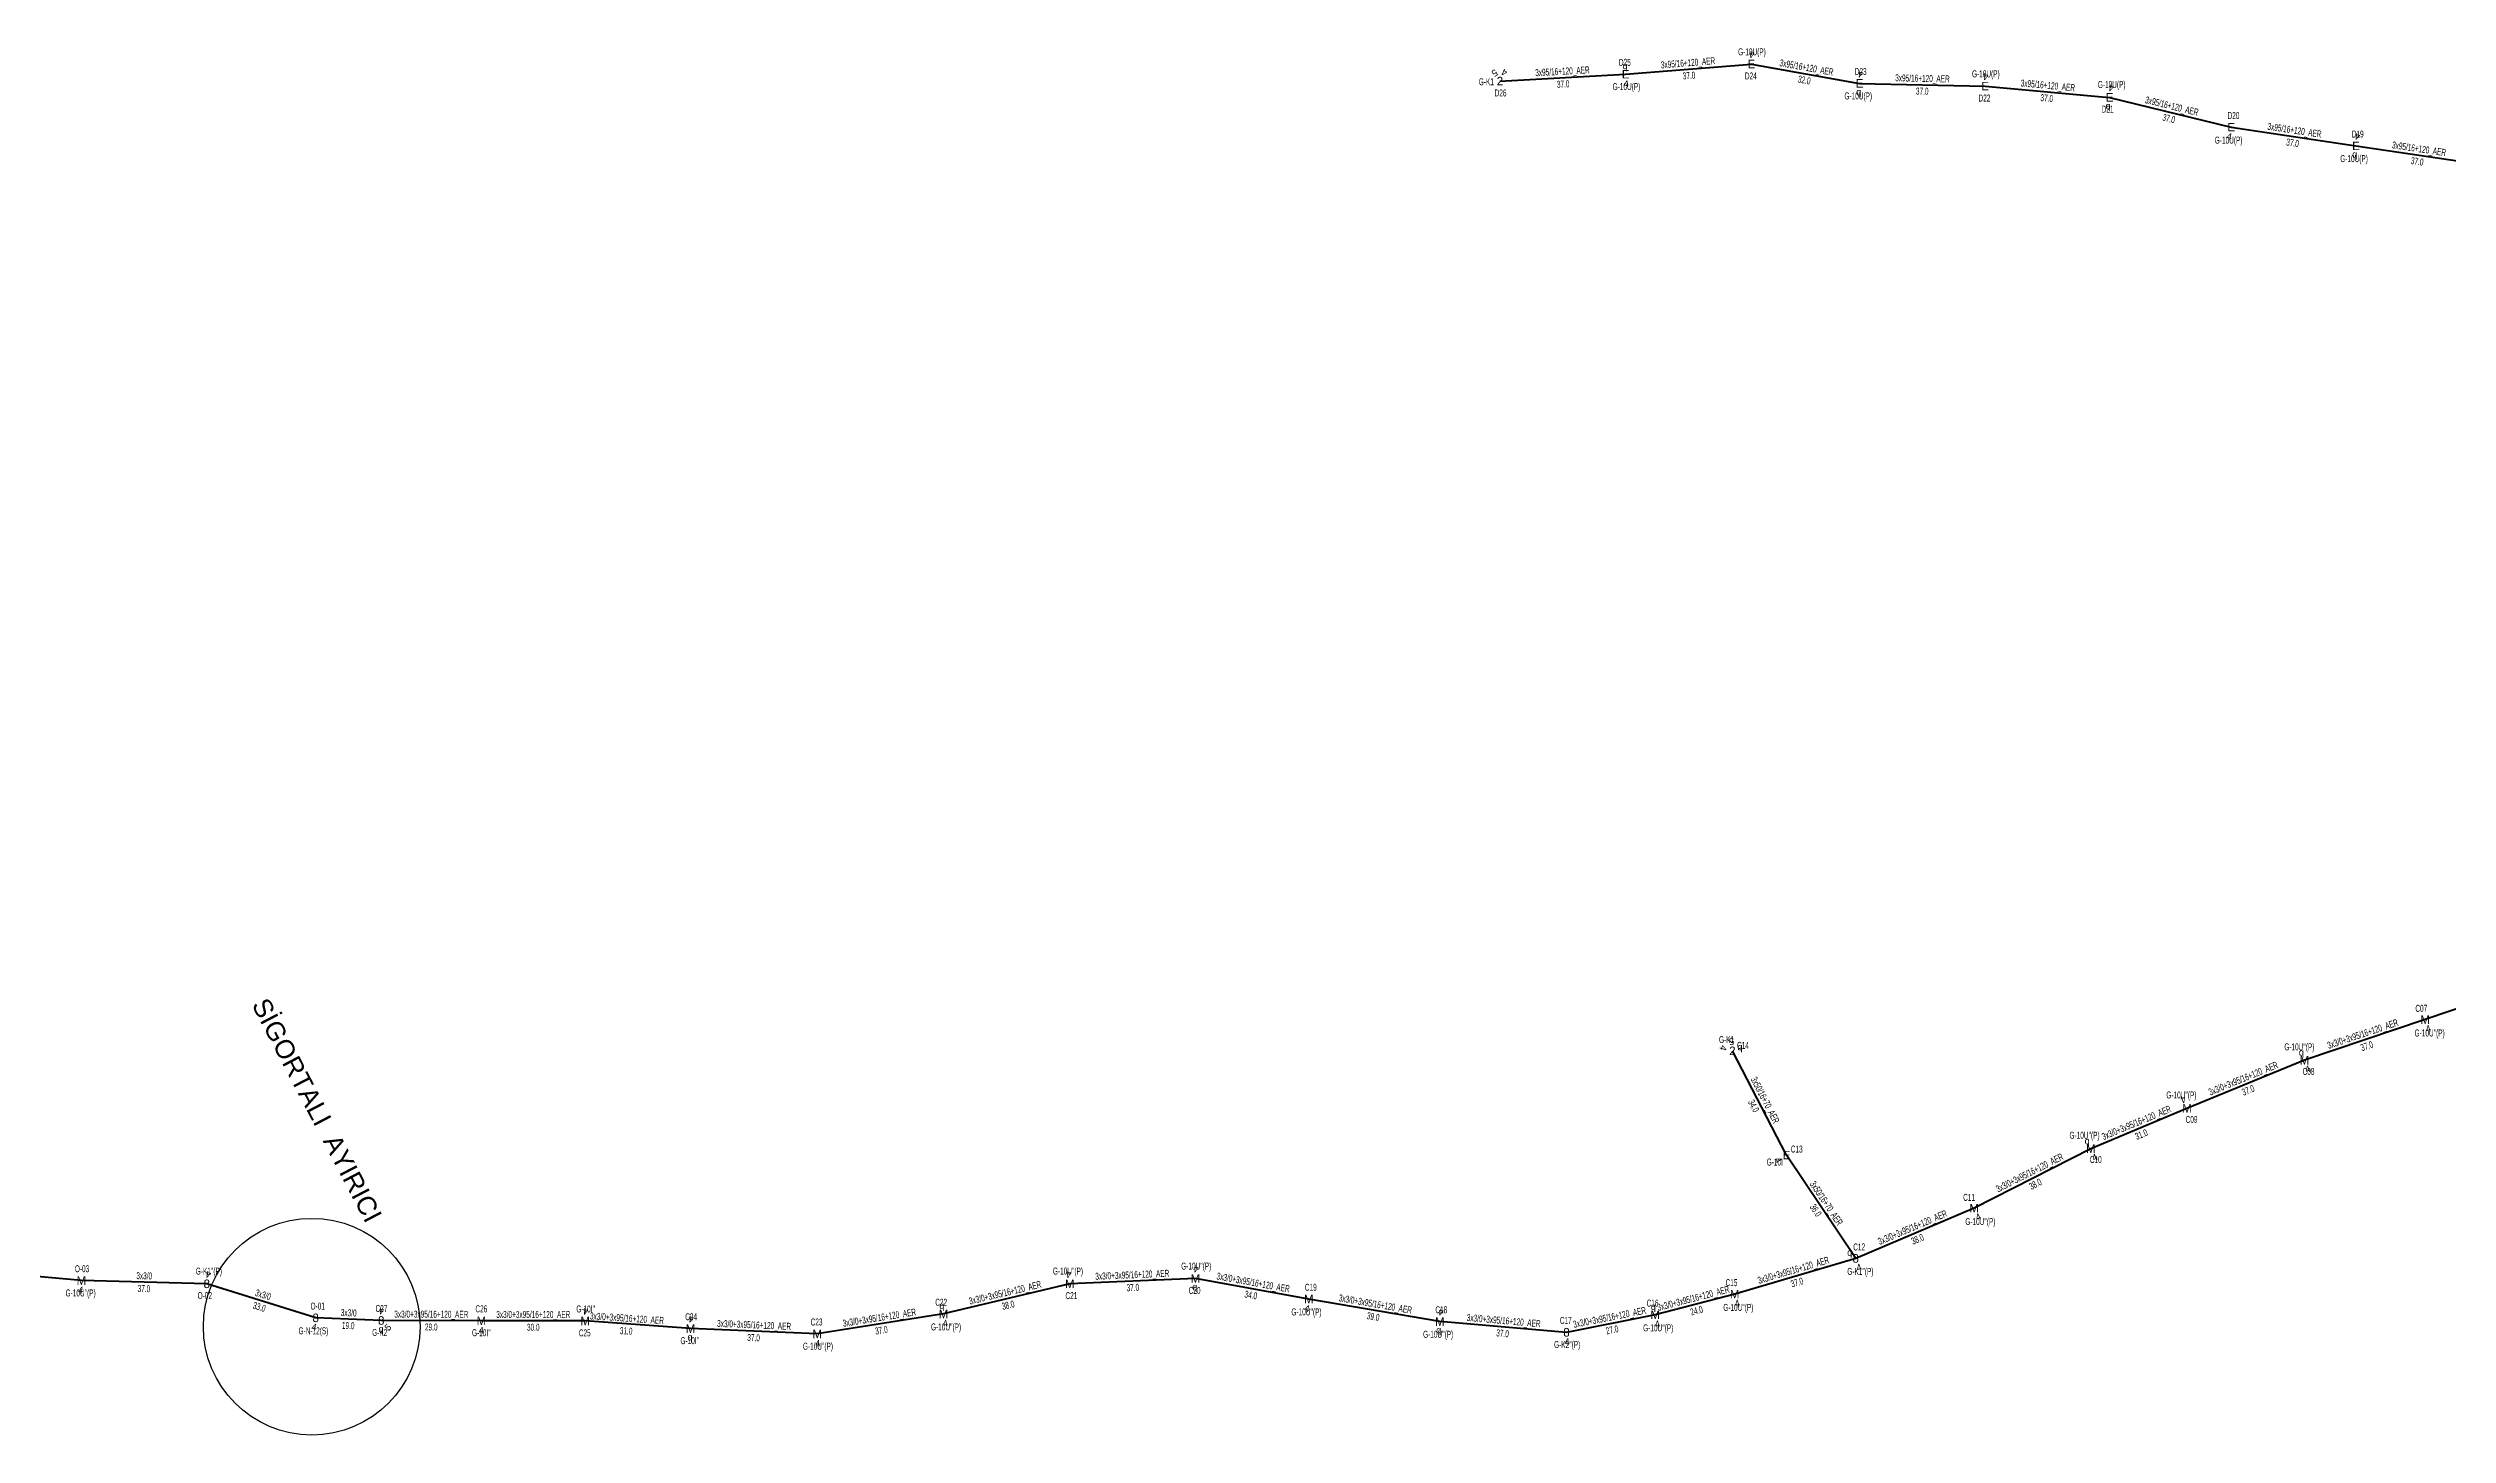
# Model space of a CAD drawing. Header units: millimetres. Extents: x 457514 to 465753, y 4009688 to 4014636.
# Drawn here: x 458927 to 459631, y 4009884 to 4010291 of the extents above; entities that cross this region are included whole.
import ezdxf
from ezdxf.enums import TextEntityAlignment as Align

# ---------------------------------------------------------------- set-up
doc = ezdxf.new("R2010")
doc.units = ezdxf.units.MM
for name, color, linetype, lineweight in [('DIREK_AG_YENI', 108, 'Continuous', 25), ('DIREK_ENH_YENI', 6, 'Continuous', 25), ('DIREK_OG_YENI', 10, 'Continuous', 25), ('HAT_AG_HAVAI_YENI', 3, 'Continuous', 50), ('HAT_OG_HAVAI_YENI', 1, 'Continuous', 70), ('KULLANICI', 1, 'Continuous', 25)]:
    doc.layers.add(name, color=color, linetype=linetype, lineweight=lineweight)
doc.styles.add('Direk', font='B_CAD')
doc.styles.get("Standard").update_dxf_attribs({"font": 'Arial'})

msp = doc.modelspace()

# ---------------------------------------------------------------- linework, layer by layer
at = {"layer": 'HAT_AG_HAVAI_YENI'}
for p, q in [((459390.063997, 4010283.377261), (459426.92939, 4010286.357323)), ((459426.92939, 4010286.357323), (459458.640423, 4010280.687631)), ((459353.200535, 4010281.386039), (459390.063997, 4010283.377261)), ((459458.640423, 4010280.687631), (459495.476097, 4010279.893793)), ((459495.476097, 4010279.893793), (459531.945953, 4010276.593268)), ((459531.945953, 4010276.593268), (459567.616292, 4010267.845636)), ((459567.616292, 4010267.845636), (459604.204219, 4010262.366989)), ((459604.204219, 4010262.366989), (459640.663, 4010256.963)), ((459437.209, 4009966.285), (459421.362, 4009996.877)), ((459457.527, 4009935.99), (459437.209, 4009966.285))]:
    msp.add_line(p, q, dxfattribs=at)
at = {"layer": 'HAT_OG_HAVAI_YENI'}
for p, q in [((459659.74801, 4010018.038506), (459624.481488, 4010006.038748)), ((459624.481488, 4010006.038748), (459589.073408, 4009994.119547)), ((459589.073408, 4009994.119547), (459554.653276, 4009979.993115)), ((459554.653276, 4009979.993115), (459526.438903, 4009968.176289)), ((459526.438903, 4009968.176289), (459492.242887, 4009950.728094)), ((459492.242887, 4009950.728094), (459457.527, 4009935.99)), ((459457.527, 4009935.99), (459422.032131, 4009925.501637)), ((458937.27, 4009929.467), (458901.474497, 4009932.762668)), ((458974.05, 4009928.537), (458937.27, 4009929.467)), ((459005.979, 4009918.546), (458974.05, 4009928.537)), ((459227.074051, 4009928.527115), (459190.053127, 4009919.697696)), ((459263.913939, 4009930.102249), (459227.074051, 4009928.527115)), ((459297.153206, 4009924.070821), (459263.913939, 4009930.102249)), ((459190.053127, 4009919.697696), (459153.037038, 4009913.837081)), ((459335.569707, 4009917.452378), (459297.153206, 4009924.070821)), ((459398.735, 4009919.45), (459372.722, 4009914.294)), ((459422.032131, 4009925.501637), (459398.735, 4009919.45)), ((459025.190226, 4009917.778974), (459005.979, 4009918.546)), ((459054.549349, 4009917.690568), (459025.190226, 4009917.778974)), ((459085.002, 4009917.632), (459054.549349, 4009917.690568)), ((459115.863, 4009915.387), (459085.002, 4009917.632)), ((459153.037038, 4009913.837081), (459115.863, 4009915.387)), ((459372.722, 4009914.294), (459335.569707, 4009917.452378))]:
    msp.add_line(p, q, dxfattribs=at)
at = {"layer": 'KULLANICI'}
msp.add_circle((459004.8299, 4009915.954089), 31.781706, dxfattribs=at)

# ---------------------------------------------------------------- texts
at = {"layer": 'DIREK_AG_YENI', "color": 32, "style": 'Direk'}
for s, rotation, p in [('4', 153.091892, (459354.467706, 4010283.882893)), ('4', 177.242294, (459427.064105, 4010289.15408)), ('5', 213.091892, (459351.671782, 4010283.731868)), ('4', 363.856711, (459390.25233, 4010280.583602)), ('4', 174.31424, (459458.917826, 4010283.473855)), ('4', 176.797118, (459495.632538, 4010282.689419)), ('4', 170.524894, (459532.406886, 4010279.355068)), ('4', 348.852411, (459567.074949, 4010265.098465)), ('4', 171.526373, (459604.616811, 4010265.136424)), ('4', 252.384666, (459418.693293, 4009997.72435)), ('5', 184.884666, (459421.123579, 4009999.666831)), ('4', 300.616652, (459434.799337, 4009964.858984))]:
    msp.add_text(s, height=2, rotation=rotation, dxfattribs=at).set_placement(p, align=Align.MIDDLE_CENTER)
at = {"layer": 'DIREK_AG_YENI', "width": 0.53}
for s, p in [('D25', (459389.828582, 4010286.869335)), ('G-10U(P)', (459427.102287, 4010289.946771)), ('D23', (459458.987177, 4010284.170412)), ('G-K1', (459349.225634, 4010281.17133)), ('D26', (459353.389317, 4010277.891134)), ('G-10U(P)', (459390.308215, 4010279.754616)), ('D24', (459426.760996, 4010282.861376)), ('G-10U(P)', (459458.274573, 4010277.013038)), ('G-10U(P)', (459495.677721, 4010283.496863)), ('G-10U(P)', (459532.574845, 4010280.36144)), ('D22', (459495.280546, 4010276.39926)), ('D21', (459531.369786, 4010273.141018)), ('D20', (459568.292972, 4010271.2796)), ('G-10U(P)', (459566.866886, 4010264.042604)), ('D19', (459604.719959, 4010265.828782)), ('G-10U(P)', (459603.646233, 4010258.621626)), ('G-K1', (459419.650286, 4010000.181396)), ('C14', (459424.469785, 4009998.486867)), ('C13', (459440.221079, 4009968.06752)), ('G-10I', (459433.785178, 4009964.258814))]:
    msp.add_text(s, height=2.05, dxfattribs=at).set_placement(p, align=Align.MIDDLE_CENTER)
at = {"layer": 'DIREK_AG_YENI', "color": 4, "style": 'Direk'}
for p in [(459389.895844, 4010285.8716), (459458.392742, 4010278.19993), (459531.534405, 4010274.127375), (459603.835834, 4010259.894279), (459423.581846, 4009998.026905)]:
    msp.add_text('q', height=2, dxfattribs=at).set_placement(p, align=Align.MIDDLE_CENTER)
at = {"layer": 'DIREK_AG_YENI', "style": 'Direk'}
for s, p in [('E', (459426.92939, 4010286.357323)), ('2', (459353.200535, 4010281.386039)), ('E', (459390.063997, 4010283.377261)), ('E', (459458.640423, 4010280.687631)), ('E', (459495.476097, 4010279.893793)), ('E', (459531.945953, 4010276.593268)), ('E', (459567.616292, 4010267.845636)), ('E', (459604.204219, 4010262.366989)), ('2', (459421.362, 4009996.877)), ('E', (459437.209, 4009966.285))]:
    msp.add_text(s, height=2.5, dxfattribs=at).set_placement(p, align=Align.MIDDLE_CENTER)
at = {"layer": 'DIREK_ENH_YENI', "width": 0.53}
for s, p in [('O-01', (459006.576598, 4009921.994605)), ('G-N-12(S)', (459005.322107, 4009914.755216))]:
    msp.add_text(s, height=2.05, dxfattribs=at).set_placement(p, align=Align.MIDDLE_CENTER)
at = {"layer": 'DIREK_ENH_YENI', "style": 'Direk'}
msp.add_text('8', height=2.5, dxfattribs=at).set_placement((459005.979, 4009918.546), align=Align.MIDDLE_CENTER)
at = {"layer": 'DIREK_ENH_YENI', "color": 32, "style": 'Direk'}
msp.add_text('4', height=2, rotation=350.169023, dxfattribs=at).set_placement((459005.500922, 4009915.787116), align=Align.MIDDLE_CENTER)
at = {"layer": 'DIREK_OG_YENI', "width": 0.53}
for s, p in [('C07', (459623.359464, 4010009.354025)), ("G-10U''(P)", (459587.607039, 4009998.050072)), ("G-10U''(P)", (459625.807896, 4010002.119568)), ('C08', (459590.296796, 4009990.840322)), ("G-10U''(P)", (459553.021063, 4009983.929846)), ('C09', (459555.993765, 4009976.759992)), ("G-10U''(P)", (459524.614467, 4009972.110514)), ('C10', (459527.911353, 4009965.001089)), ('C11', (459490.762743, 4009953.899714)), ("G-10U''(P)", (459494.078706, 4009946.794343)), ('C12', (459458.525401, 4009939.344578)), ('O-03', (458937.474792, 4009932.961003)), ("G-K1''(P)", (458974.665341, 4009932.249145)), ("G-10U''(P)", (459226.553236, 4009932.265429)), ("G-10U''(P)", (459264.162389, 4009933.729647)), ("G-K1''(P)", (459458.891883, 4009932.184807)), ("G-10U''(P)", (458937.0584, 4009925.85683)), ('O-02', (458973.477635, 4009925.084117)), ('C21', (459227.557001, 4009925.060595)), ('C20', (459263.674775, 4009926.61043)), ('C19', (459297.762771, 4009927.517331)), ('C15', (459421.096116, 4009928.874154)), ('C27', (459025.265323, 4009921.278168)), ('C26', (459054.557984, 4009921.190557)), ("G-10I''", (459085.133293, 4009921.153091)), ('C24', (459116.062894, 4009918.881287)), ('C22', (459189.372975, 4009923.130973)), ("G-10U''(P)", (459296.483317, 4009920.283241)), ('C18', (459336.015468, 4009920.923876)), ('C16', (459397.954444, 4009922.861852)), ("G-10U''(P)", (459423.110382, 4009921.616633)), ("G-K2''", (459025.114859, 4009914.267184)), ("G-10I''", (459054.54071, 4009914.18902)), ('C25', (459084.871584, 4009914.134431)), ("G-10I''", (459115.661046, 4009911.856695)), ('C23', (459152.835282, 4009917.331261)), ("G-10U''(P)", (459190.808382, 4009915.885313)), ("G-10U''(P)", (459335.091687, 4009913.729655)), ("G-K2''(P)", (459372.920847, 4009910.710477)), ('C17', (459372.528086, 4009917.788624)), ("G-10U''(P)", (459399.614469, 4009915.605795)), ("G-10U''(P)", (459153.245403, 4009910.228451))]:
    msp.add_text(s, height=2.05, dxfattribs=at).set_placement(p, align=Align.MIDDLE_CENTER)
at = {"layer": 'DIREK_OG_YENI', "style": 'Direk'}
for s, p in [('M', (459624.481488, 4010006.038748)), ('M', (459589.073408, 4009994.119547)), ('M', (459554.653276, 4009979.993115)), ('M', (459526.438903, 4009968.176289)), ('M', (459492.242887, 4009950.728094)), ('8', (459457.527, 4009935.99)), ('M', (458937.27, 4009929.467)), ('8', (458974.05, 4009928.537)), ('M', (459227.074051, 4009928.527115)), ('M', (459263.913939, 4009930.102249)), ('M', (459422.032131, 4009925.501637)), ('8', (459025.190226, 4009917.778974)), ('M', (459054.549349, 4009917.690568)), ('M', (459085.002, 4009917.632)), ('M', (459190.053127, 4009919.697696)), ('M', (459297.153206, 4009924.070821)), ('M', (459398.735, 4009919.45)), ('M', (459115.863, 4009915.387)), ('M', (459153.037038, 4009913.837081)), ('M', (459335.569707, 4009917.452378)), ('8', (459372.722, 4009914.294))]:
    msp.add_text(s, height=2.5, dxfattribs=at).set_placement(p, align=Align.MIDDLE_CENTER)
at = {"layer": 'DIREK_OG_YENI', "color": 32, "style": 'Direk'}
for s, rotation, p in [('4', 378.697899, (459625.379107, 4010003.386526)), ('4', 380.459143, (459590.052119, 4009991.496167)), ('4', 202.519442, (459553.580884, 4009982.579614)), ('4', 384.878786, (459527.616863, 4009965.636129)), ('4', 385.01771, (459493.427003, 4009948.190799)), ('4', 176.081781, (459264.10527, 4009932.895704)), ('4', 379.732381, (459458.472356, 4009933.354416)), ('4', 356.645601, (458937.106167, 4009926.671797)), ('4', 170.587988, (458974.507892, 4009931.299306)), ('4', 187.931299, (459226.687691, 4009931.300331)), ('4', 178.770549, (459025.250304, 4009920.578329)), ('4', 177.864562, (459085.106333, 4009920.430056)), ('4', 176.725917, (459116.022915, 4009918.18243)), ('4', 349.970136, (459296.665554, 4009921.313613)), ('4', 172.682921, (459335.926316, 4009920.229576)), ('4', 375.511568, (459422.780943, 4009922.803622)), ('5', 404.29901, (459027.145754, 4009915.775001)), ('4', 359.858639, (459054.542441, 4009914.890576)), ('4', 363.304629, (459153.198444, 4009911.041737)), ('4', 371.20554, (459190.597249, 4009916.951074)), ('4', 363.17604, (459372.877131, 4009911.498301)), ('4', 372.88624, (459399.359445, 4009916.720519))]:
    msp.add_text(s, height=2, rotation=rotation, dxfattribs=at).set_placement(p, align=Align.MIDDLE_CENTER)
at = {"layer": 'DIREK_OG_YENI', "color": 4, "style": 'Direk'}
for p in [(459588.19956, 4009996.461852), (459525.387154, 4009970.444288), (459455.759233, 4009937.757767), (459263.743108, 4009927.608092), (459189.567304, 4009922.150037), (459398.17746, 4009921.887037), (459025.136586, 4009915.27955), (459115.720219, 4009912.891081), (459335.251306, 4009914.972737)]:
    msp.add_text('q', height=2, dxfattribs=at).set_placement(p, align=Align.MIDDLE_CENTER)
at = {"layer": 'HAT_AG_HAVAI_YENI', "lineweight": 30, "width": 0.53}
for s, rotation, p in [('3x95/16+120_AER', 3.091892, (459371.586419, 4010283.230413)), ('3x95/16+120_AER', 4.62153, (459408.428206, 4010285.714528)), ('3x95/16+120_AER', 349.863059, (459442.934508, 4010284.359208)), ('3x95/16+120_AER', 358.765422, (459477.076574, 4010281.140515)), ('3x95/16+120_AER', 354.828815, (459513.787637, 4010279.090071)), ('3x95/16+120_AER', 346.220973, (459549.983574, 4010273.04499)), ('3x95/16+120_AER', 351.483848, (459586.036131, 4010265.946941)), ('3x95/16+120_AER', 351.56917, (459622.558439, 4010260.505867)), ('3x50/16+70_AER', 297.385592, (459430.040347, 4009981.971962)), ('3x50/16+70_AER', 303.848444, (459448.074163, 4009951.611096))]:
    msp.add_text(s, height=2.05, rotation=rotation, dxfattribs=at).set_placement(p, align=Align.CENTER)
for s, rotation, p in [('37.0', 3.091892, (459371.678113, 4010281.532887)), ('37.0', 4.62153, (459408.565181, 4010284.020056)), ('32.0', 349.863059, (459442.635305, 4010282.685745)), ('37.0', 358.765422, (459477.039946, 4010279.440909)), ('37.0', 354.828815, (459513.634413, 4010277.39699)), ('37.0', 346.220973, (459549.578671, 4010271.393914)), ('37.0', 351.483848, (459585.784381, 4010264.265685)), ('37.0', 351.56917, (459622.309193, 4010258.824238)), ('34.0', 297.385592, (459428.530864, 4009981.190001)), ('36.0', 303.848444, (459446.66229, 4009950.6642))]:
    msp.add_text(s, height=2.05, rotation=rotation, dxfattribs=at).set_placement(p, align=Align.TOP_CENTER)
at = {"layer": 'HAT_OG_HAVAI_YENI', "lineweight": 30, "width": 0.53}
for s, rotation, p in [('3x3/0+3x95/16+120_AER', 378.604456, (459606.50627, 4010000.88473)), ('3x3/0+3x95/16+120_AER', 382.31383, (459571.540615, 4009987.842682)), ('3x3/0+3x95/16+120_AER', 382.725054, (459540.217727, 4009974.868716)), ('3x3/0+3x95/16+120_AER', 387.032518, (459508.954574, 4009960.209328)), ('3x3/0+3x95/16+120_AER', 383.002418, (459474.552797, 4009944.141638)), ('3x3/0+3x95/16+120_AER', 376.462376, (459439.538695, 4009931.561149, 229711.016065)), ('3x3/0', 358.551164, (458955.681654, 4009929.85185)), ('3x3/0', 342.623599, (458990.268384, 4009924.352949)), ('3x3/0+3x95/16+120_AER', 373.414339, (459208.366396, 4009924.939216)), ('3x3/0+3x95/16+120_AER', 362.448258, (459245.457686, 4009930.163906)), ('3x3/0+3x95/16+120_AER', 349.715304, (459280.685331, 4009927.922878)), ('3x3/0+3x95/16+120_AER', 374.560857, (459410.17006, 4009923.298658)), ('3x3/0', 357.713628, (459015.618523, 4009919.01181, 229502.9895)), ('3x3/0+3x95/16+120_AER', 359.827471, (459039.872347, 4009918.584767)), ('3x3/0+3x95/16+120_AER', 359.889807, (459069.777309, 4009918.511282)), ('3x3/0+3x95/16+120_AER', 356.373567, (459097.180267, 4009917.422693)), ('3x3/0+3x95/16+120_AER', 368.996742, (459171.412161, 4009917.606931)), ('3x3/0+3x95/16+120_AER', 350.224967, (459316.50577, 4009921.599259)), ('3x3/0+3x95/16+120_AER', 355.140392, (459354.217851, 4009916.719977)), ('3x3/0+3x95/16+120_AER', 371.212297, (459385.563404, 4009917.70576)), ('3x3/0+3x95/16+120_AER', 357.612651, (459134.485507, 4009915.461256))]:
    msp.add_text(s, height=2.05, rotation=rotation, dxfattribs=at).set_placement(p, align=Align.CENTER)
for s, rotation, p in [('37.0', 378.604456, (459607.048626, 4009999.273566)), ('37.0', 382.31383, (459572.18607, 4009986.269981)), ('31.0', 382.725054, (459540.874453, 4009973.300688)), ('38.0', 387.032518, (459509.727217, 4009958.695055)), ('38.0', 383.002418, (459475.217106, 4009942.576808)), ('37.0', 358.551164, (458955.638671, 4009928.152394)), ('37.0', 362.448258, (459245.530305, 4009928.465458)), ('34.0', 349.715304, (459280.381814, 4009926.250192)), ('37.0', 376.462376, (459440.020451, 4009929.930839, 229711.016065)), ('33.0', 342.623599, (458989.760683, 4009922.730531)), ('38.0', 373.414339, (459208.760782, 4009923.285595)), ('39.0', 350.224967, (459316.217143, 4009919.92394)), ('24.0', 374.560857, (459410.597454, 4009921.65326)), ('19.0', 357.713628, (459015.550703, 4009917.313164, 229502.9895)), ('29.0', 359.827471, (459039.867228, 4009916.884775)), ('30.0', 359.889807, (459069.77404, 4009916.811285)), ('31.0', 356.373567, (459097.072741, 4009915.726097)), ('37.0', 357.612651, (459134.414694, 4009913.762731)), ('37.0', 368.996742, (459171.678004, 4009915.927846)), ('37.0', 355.140392, (459354.073837, 4009915.026088)), ('27.0', 371.212297, (459385.89396, 4009916.038207))]:
    msp.add_text(s, height=2.05, rotation=rotation, dxfattribs=at).set_placement(p, align=Align.TOP_CENTER)
at = {"layer": 'KULLANICI'}
msp.add_text('SİGORTALI  AYIRICI', height=5.47986758, rotation=297.581999983, dxfattribs=at).set_placement((459006.36994, 4009979.462724), align=Align.MIDDLE_CENTER)

doc.saveas('drawing.dxf')
